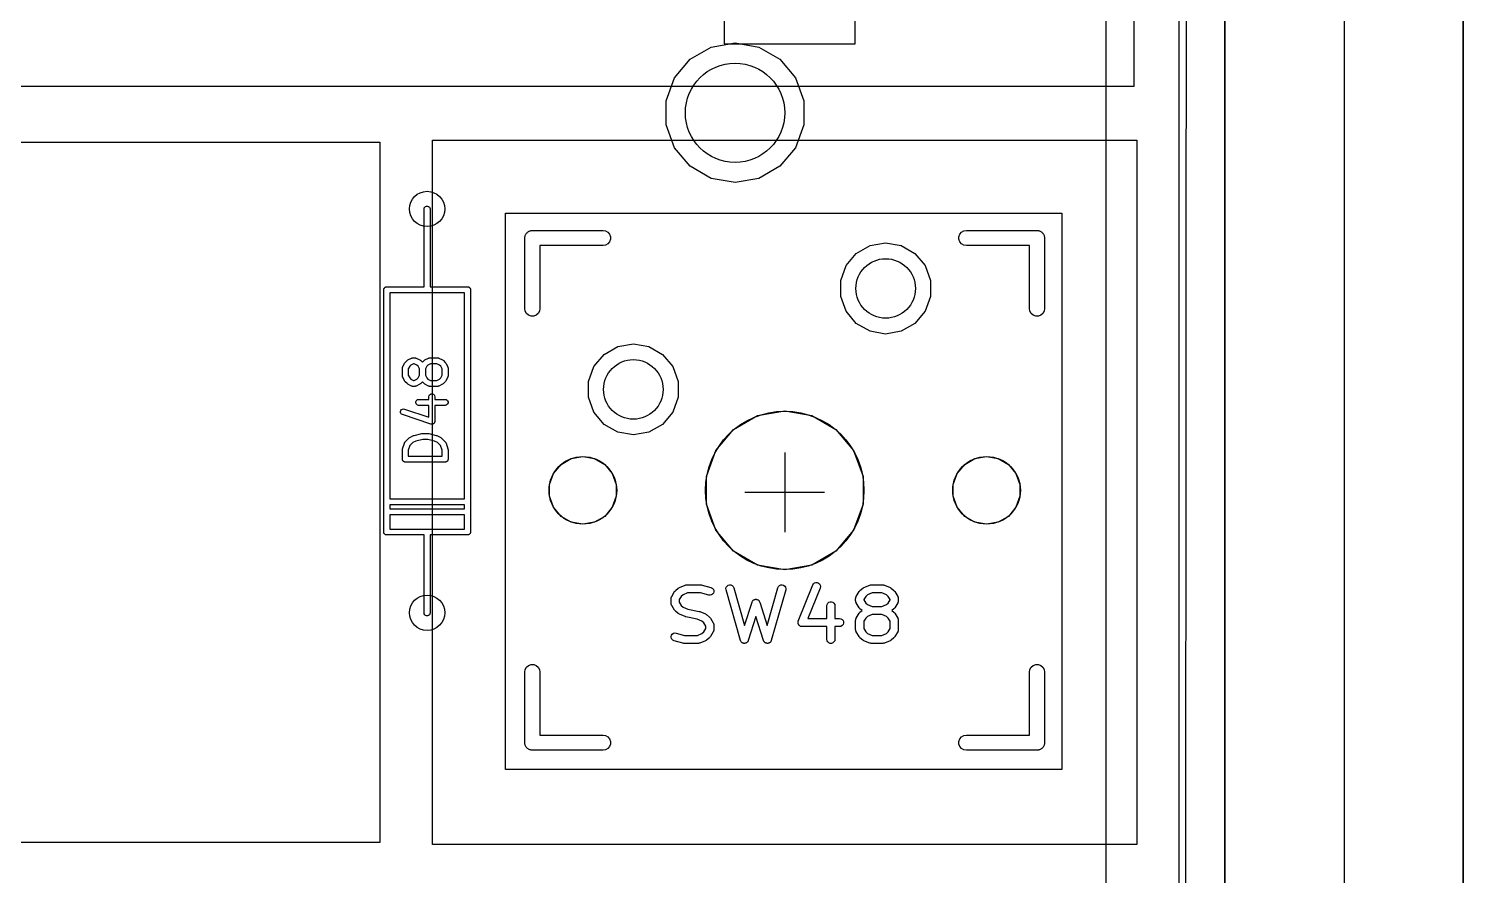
# Model space of a CAD drawing. Header units: millimetres. Extents: x 71 to 299, y 93 to 256.
# Drawn here: x 238.17 to 274.28, y 130.1 to 151.4 of the extents above; entities that cross this region are included whole.
import ezdxf

# ---------------------------------------------------------------- set-up
doc = ezdxf.new("R2010")
doc.units = ezdxf.units.MM
for name, color, linetype in [('BLACK', 7, 'Continuous'), ('PCB', 4, 'Continuous'), ('PCB_参照', 4, 'Continuous'), ('プレート', 6, 'Continuous'), ('上壁', 4, 'Continuous'), ('下壁1', 142, 'Continuous'), ('下壁2', 2, 'Continuous'), ('物理キー', 7, 'Continuous'), ('裏面', 3, 'Continuous')]:
    doc.layers.add(name, color=color, linetype=linetype)
doc.layers.add('化粧板', color=1, linetype='Continuous', transparency=0.6)
doc.layers.add('補助線', color=4, linetype='Continuous', transparency=0.6)

# ---------------------------------------------------------------- blocks, each defined once
blk = doc.blocks.new('PCB外形')
at = {"layer": 'BLACK'}
blk.add_line((202.925, -145.925), (202.925, -28.075), dxfattribs=at)
blk = doc.blocks.new('PCB詳細')
at = {"layer": 'BLACK'}
for p, q in [((191.149, -105.849), (191.75, -105.743)), ((191.75, -105.743), (192.351, -105.849)), ((190.621, -106.154), (191.149, -105.849)), ((192.351, -105.849), (192.879, -106.154)), ((190.229, -106.622), (190.621, -106.154)), ((192.879, -106.154), (193.271, -106.622)), ((190.02, -107.195), (190.229, -106.622)), ((193.271, -106.622), (193.48, -107.195)), ((190.02, -107.805), (190.02, -107.195)), ((193.48, -107.195), (193.48, -107.805)), ((190.229, -108.378), (190.02, -107.805)), ((193.48, -107.805), (193.271, -108.378)), ((190.621, -108.846), (190.229, -108.378)), ((193.271, -108.378), (192.879, -108.846)), ((191.149, -109.151), (190.621, -108.846)), ((192.879, -108.846), (192.351, -109.151)), ((191.75, -109.257), (191.149, -109.151)), ((192.351, -109.151), (191.75, -109.257)), ((183.925, -109.92), (183.93, -109.894)), ((183.925, -111.19), (183.925, -109.92)), ((183.93, -109.894), (183.943, -109.872)), ((183.943, -109.872), (183.963, -109.855)), ((183.963, -109.855), (183.987, -109.846)), ((183.987, -109.846), (184.013, -109.846)), ((184.013, -109.846), (184.037, -109.855)), ((184.037, -109.855), (184.057, -109.872)), ((184.057, -109.872), (184.07, -109.894)), ((184.07, -109.894), (184.075, -109.92)), ((184.075, -109.92), (184.075, -111.19)), ((186.555, -110.485), (186.57, -110.479)), ((186.57, -110.479), (186.585, -110.471)), ((186.585, -110.471), (186.601, -110.468)), ((186.601, -110.468), (186.617, -110.462)), ((186.617, -110.462), (186.634, -110.462)), ((186.634, -110.462), (186.65, -110.459)), ((186.65, -110.459), (188.428, -110.459)), ((188.428, -110.459), (188.493, -110.471)), ((188.493, -110.471), (188.55, -110.504)), ((197.45, -110.504), (197.507, -110.471)), ((197.507, -110.471), (197.572, -110.459)), ((197.572, -110.459), (199.35, -110.459)), ((199.35, -110.459), (199.366, -110.462)), ((199.366, -110.462), (199.383, -110.462)), ((199.383, -110.462), (199.399, -110.468)), ((199.399, -110.468), (199.415, -110.471)), ((199.415, -110.471), (199.43, -110.479)), ((199.43, -110.479), (199.445, -110.485)), ((186.459, -110.65), (186.462, -110.634)), ((186.459, -112.428), (186.459, -110.65)), ((186.462, -110.617), (186.468, -110.601)), ((186.462, -110.634), (186.462, -110.617)), ((186.468, -110.601), (186.471, -110.585)), ((186.471, -110.585), (186.479, -110.57)), ((186.479, -110.57), (186.485, -110.555)), ((186.485, -110.555), (186.496, -110.542)), ((186.496, -110.542), (186.504, -110.528)), ((186.504, -110.528), (186.517, -110.517)), ((186.517, -110.517), (186.528, -110.504)), ((186.528, -110.504), (186.542, -110.496)), ((186.542, -110.496), (186.555, -110.485)), ((188.428, -110.84), (186.84, -110.84)), ((186.84, -110.84), (186.84, -112.428)), ((188.493, -110.829), (188.428, -110.84)), ((188.55, -110.796), (188.493, -110.829)), ((188.55, -110.504), (188.593, -110.555)), ((188.593, -110.745), (188.55, -110.796)), ((188.593, -110.555), (188.616, -110.617)), ((188.616, -110.683), (188.593, -110.745)), ((188.616, -110.617), (188.616, -110.683)), ((194.802, -111.041), (195.148, -110.842)), ((195.148, -110.842), (195.54, -110.773)), ((195.54, -110.773), (195.932, -110.842)), ((195.932, -110.842), (196.278, -111.041)), ((197.384, -110.617), (197.407, -110.555)), ((197.384, -110.683), (197.384, -110.617)), ((197.407, -110.745), (197.384, -110.683)), ((197.407, -110.555), (197.45, -110.504)), ((197.45, -110.796), (197.407, -110.745)), ((197.507, -110.829), (197.45, -110.796)), ((197.572, -110.84), (197.507, -110.829)), ((199.159, -110.84), (197.572, -110.84)), ((199.159, -112.428), (199.159, -110.84)), ((199.445, -110.485), (199.458, -110.496)), ((199.458, -110.496), (199.472, -110.504)), ((199.472, -110.504), (199.483, -110.517)), ((199.483, -110.517), (199.496, -110.528)), ((199.496, -110.528), (199.504, -110.542)), ((199.504, -110.542), (199.515, -110.555)), ((199.515, -110.555), (199.521, -110.57)), ((199.521, -110.57), (199.529, -110.585)), ((199.529, -110.585), (199.532, -110.601)), ((199.532, -110.601), (199.538, -110.617)), ((199.538, -110.617), (199.538, -110.634)), ((199.538, -110.634), (199.54, -110.65)), ((199.54, -110.65), (199.54, -112.428)), ((183.925, -111.877), (183.925, -111.19)), ((184.075, -111.19), (184.075, -111.877)), ((194.546, -111.346), (194.802, -111.041)), ((196.278, -111.041), (196.534, -111.346)), ((194.41, -111.721), (194.546, -111.346)), ((196.534, -111.346), (196.67, -111.721)), ((182.912, -111.933), (182.914, -111.926)), ((182.914, -111.926), (182.917, -111.921)), ((182.917, -111.921), (182.919, -111.914)), ((182.919, -111.914), (182.923, -111.909)), ((182.923, -111.909), (182.927, -111.904)), ((182.927, -111.904), (182.932, -111.9)), ((182.932, -111.9), (182.936, -111.895)), ((182.936, -111.895), (182.941, -111.891)), ((182.941, -111.891), (182.946, -111.887)), ((182.946, -111.887), (182.953, -111.885)), ((182.953, -111.885), (182.958, -111.882)), ((182.958, -111.882), (182.965, -111.88)), ((182.965, -111.88), (182.971, -111.878)), ((182.971, -111.878), (182.978, -111.878)), ((182.978, -111.878), (182.984, -111.877)), ((182.984, -111.877), (183.925, -111.877)), ((184.075, -111.877), (185.016, -111.877)), ((185.016, -111.877), (185.022, -111.878)), ((185.022, -111.878), (185.029, -111.878)), ((185.029, -111.878), (185.035, -111.88)), ((185.035, -111.88), (185.042, -111.882)), ((185.042, -111.882), (185.047, -111.885)), ((185.047, -111.885), (185.053, -111.887)), ((185.053, -111.887), (185.059, -111.891)), ((185.059, -111.891), (185.064, -111.895)), ((185.064, -111.895), (185.068, -111.9)), ((185.068, -111.9), (185.073, -111.904)), ((185.073, -111.904), (185.077, -111.909)), ((185.077, -111.909), (185.081, -111.914)), ((185.081, -111.914), (185.083, -111.921)), ((185.083, -111.921), (185.086, -111.926)), ((185.086, -111.926), (185.088, -111.933)), ((194.41, -112.119), (194.41, -111.721)), ((196.67, -111.721), (196.67, -112.119)), ((182.909, -111.952), (182.91, -111.946)), ((182.909, -118.048), (182.909, -111.952)), ((182.91, -111.939), (182.912, -111.933)), ((182.91, -111.946), (182.91, -111.939)), ((184, -112.027), (183.059, -112.027)), ((183.059, -112.027), (183.059, -117.211)), ((184.941, -112.027), (184, -112.027)), ((184.941, -117.211), (184.941, -112.027)), ((185.088, -111.933), (185.09, -111.939)), ((185.09, -111.939), (185.09, -111.946)), ((185.09, -111.946), (185.091, -111.952)), ((185.091, -111.952), (185.091, -118.048)), ((194.546, -112.494), (194.41, -112.119)), ((196.67, -112.119), (196.534, -112.494)), ((186.471, -112.493), (186.459, -112.428)), ((186.504, -112.55), (186.471, -112.493)), ((186.555, -112.593), (186.504, -112.55)), ((186.617, -112.616), (186.555, -112.593)), ((186.683, -112.616), (186.617, -112.616)), ((186.745, -112.593), (186.683, -112.616)), ((186.796, -112.55), (186.745, -112.593)), ((186.829, -112.493), (186.796, -112.55)), ((186.84, -112.428), (186.829, -112.493)), ((194.802, -112.799), (194.546, -112.494)), ((196.534, -112.494), (196.278, -112.799)), ((199.171, -112.493), (199.159, -112.428)), ((199.204, -112.55), (199.171, -112.493)), ((199.255, -112.593), (199.204, -112.55)), ((199.317, -112.616), (199.255, -112.593)), ((199.383, -112.616), (199.317, -112.616)), ((199.445, -112.593), (199.383, -112.616)), ((199.496, -112.55), (199.445, -112.593)), ((199.529, -112.493), (199.496, -112.55)), ((199.54, -112.428), (199.529, -112.493)), ((195.148, -112.998), (194.802, -112.799)), ((195.54, -113.067), (195.148, -112.998)), ((195.932, -112.998), (195.54, -113.067)), ((196.278, -112.799), (195.932, -112.998)), ((188.798, -113.382), (189.19, -113.313)), ((189.19, -113.313), (189.582, -113.382)), ((183.495, -113.733), (183.504, -113.726)), ((183.504, -113.726), (183.514, -113.719)), ((183.514, -113.719), (183.609, -113.671)), ((183.609, -113.671), (183.613, -113.67)), ((183.613, -113.67), (183.617, -113.668)), ((183.617, -113.668), (183.626, -113.666)), ((183.626, -113.666), (183.634, -113.664)), ((183.634, -113.664), (183.639, -113.664)), ((183.639, -113.664), (183.643, -113.663)), ((183.643, -113.663), (183.69, -113.663)), ((183.69, -113.663), (183.695, -113.664)), ((183.695, -113.664), (183.699, -113.664)), ((183.699, -113.664), (183.707, -113.666)), ((183.707, -113.666), (183.716, -113.668)), ((183.716, -113.668), (183.72, -113.67)), ((183.72, -113.67), (183.724, -113.671)), ((183.724, -113.671), (183.819, -113.719)), ((183.819, -113.719), (183.829, -113.726)), ((183.829, -113.726), (183.839, -113.733)), ((183.923, -113.733), (183.933, -113.726)), ((183.933, -113.726), (183.943, -113.719)), ((183.943, -113.719), (184.038, -113.671)), ((184.038, -113.671), (184.042, -113.67)), ((184.042, -113.67), (184.046, -113.668)), ((184.046, -113.668), (184.054, -113.666)), ((184.054, -113.666), (184.063, -113.664)), ((184.063, -113.664), (184.067, -113.664)), ((184.067, -113.664), (184.071, -113.663)), ((184.071, -113.663), (184.262, -113.663)), ((184.262, -113.663), (184.266, -113.664)), ((184.266, -113.664), (184.27, -113.664)), ((184.27, -113.664), (184.279, -113.666)), ((184.279, -113.666), (184.288, -113.668)), ((184.288, -113.668), (184.291, -113.67)), ((184.291, -113.67), (184.295, -113.671)), ((184.295, -113.671), (184.391, -113.719)), ((184.391, -113.719), (184.4, -113.726)), ((184.4, -113.726), (184.41, -113.733)), ((188.196, -113.886), (188.452, -113.581)), ((188.452, -113.581), (188.798, -113.382)), ((189.582, -113.382), (189.928, -113.581)), ((189.928, -113.581), (190.184, -113.886)), ((183.377, -113.929), (183.378, -113.924)), ((183.377, -114.119), (183.377, -113.929)), ((183.378, -113.92), (183.38, -113.912)), ((183.378, -113.924), (183.378, -113.92)), ((183.38, -113.912), (183.382, -113.903)), ((183.382, -113.903), (183.384, -113.899)), ((183.384, -113.899), (183.385, -113.895)), ((183.385, -113.895), (183.433, -113.8)), ((183.433, -113.8), (183.44, -113.79)), ((183.44, -113.79), (183.447, -113.78)), ((183.447, -113.78), (183.495, -113.733)), ((183.562, -113.878), (183.527, -113.946)), ((183.527, -113.946), (183.527, -114.101)), ((183.592, -113.847), (183.562, -113.878)), ((183.661, -113.813), (183.592, -113.847)), ((183.673, -113.813), (183.661, -113.813)), ((183.741, -113.847), (183.673, -113.813)), ((183.772, -113.878), (183.741, -113.847)), ((183.806, -113.946), (183.772, -113.878)), ((183.806, -114.101), (183.806, -113.946)), ((183.839, -113.733), (183.881, -113.775)), ((183.881, -113.775), (183.923, -113.733)), ((183.99, -113.878), (183.956, -113.946)), ((183.956, -113.946), (183.956, -114.101)), ((184.021, -113.847), (183.99, -113.878)), ((184.089, -113.813), (184.021, -113.847)), ((184.244, -113.813), (184.089, -113.813)), ((184.313, -113.847), (184.244, -113.813)), ((184.343, -113.878), (184.313, -113.847)), ((184.377, -113.946), (184.343, -113.878)), ((184.377, -114.101), (184.377, -113.946)), ((184.41, -113.733), (184.458, -113.78)), ((184.458, -113.78), (184.465, -113.79)), ((184.465, -113.79), (184.472, -113.8)), ((184.472, -113.8), (184.519, -113.895)), ((184.519, -113.895), (184.521, -113.899)), ((184.521, -113.899), (184.523, -113.903)), ((184.523, -113.903), (184.524, -113.912)), ((184.524, -113.912), (184.527, -113.92)), ((184.527, -113.92), (184.527, -113.924)), ((184.527, -113.924), (184.527, -113.929)), ((184.527, -113.929), (184.527, -114.119)), ((188.06, -114.261), (188.196, -113.886)), ((190.184, -113.886), (190.32, -114.261)), ((183.378, -114.123), (183.377, -114.119)), ((183.378, -114.128), (183.378, -114.123)), ((183.38, -114.136), (183.378, -114.128)), ((183.382, -114.145), (183.38, -114.136)), ((183.384, -114.148), (183.382, -114.145)), ((183.385, -114.153), (183.384, -114.148)), ((183.433, -114.248), (183.385, -114.153)), ((183.44, -114.257), (183.433, -114.248)), ((183.447, -114.267), (183.44, -114.257)), ((183.495, -114.315), (183.447, -114.267)), ((183.504, -114.322), (183.495, -114.315)), ((183.514, -114.329), (183.504, -114.322)), ((183.609, -114.377), (183.514, -114.329)), ((183.527, -114.101), (183.562, -114.17)), ((183.562, -114.17), (183.592, -114.2)), ((183.592, -114.2), (183.661, -114.235)), ((183.613, -114.378), (183.609, -114.377)), ((183.617, -114.38), (183.613, -114.378)), ((183.626, -114.382), (183.617, -114.38)), ((183.634, -114.384), (183.626, -114.382)), ((183.639, -114.384), (183.634, -114.384)), ((183.643, -114.385), (183.639, -114.384)), ((183.69, -114.385), (183.643, -114.385)), ((183.661, -114.235), (183.673, -114.235)), ((183.673, -114.235), (183.741, -114.2)), ((183.695, -114.384), (183.69, -114.385)), ((183.699, -114.384), (183.695, -114.384)), ((183.707, -114.382), (183.699, -114.384)), ((183.716, -114.38), (183.707, -114.382)), ((183.72, -114.378), (183.716, -114.38)), ((183.724, -114.377), (183.72, -114.378)), ((183.819, -114.329), (183.724, -114.377)), ((183.741, -114.2), (183.772, -114.17)), ((183.772, -114.17), (183.806, -114.101)), ((183.829, -114.322), (183.819, -114.329)), ((183.839, -114.315), (183.829, -114.322)), ((183.881, -114.273), (183.839, -114.315)), ((183.923, -114.315), (183.881, -114.273)), ((183.933, -114.322), (183.923, -114.315)), ((183.943, -114.329), (183.933, -114.322)), ((184.038, -114.377), (183.943, -114.329)), ((183.956, -114.101), (183.99, -114.17)), ((183.99, -114.17), (184.021, -114.2)), ((184.021, -114.2), (184.089, -114.235)), ((184.042, -114.378), (184.038, -114.377)), ((184.046, -114.38), (184.042, -114.378)), ((184.054, -114.382), (184.046, -114.38)), ((184.063, -114.384), (184.054, -114.382)), ((184.067, -114.384), (184.063, -114.384)), ((184.071, -114.385), (184.067, -114.384)), ((184.262, -114.385), (184.071, -114.385)), ((184.089, -114.235), (184.244, -114.235)), ((184.244, -114.235), (184.313, -114.2)), ((184.266, -114.384), (184.262, -114.385)), ((184.27, -114.384), (184.266, -114.384)), ((184.279, -114.382), (184.27, -114.384)), ((184.288, -114.38), (184.279, -114.382)), ((184.291, -114.378), (184.288, -114.38)), ((184.295, -114.377), (184.291, -114.378)), ((184.391, -114.329), (184.295, -114.377)), ((184.313, -114.2), (184.343, -114.17)), ((184.343, -114.17), (184.377, -114.101)), ((184.4, -114.322), (184.391, -114.329)), ((184.41, -114.315), (184.4, -114.322)), ((184.458, -114.267), (184.41, -114.315)), ((184.465, -114.257), (184.458, -114.267)), ((184.472, -114.248), (184.465, -114.257)), ((184.519, -114.153), (184.472, -114.248)), ((184.521, -114.148), (184.519, -114.153)), ((184.523, -114.145), (184.521, -114.148)), ((184.524, -114.136), (184.523, -114.145)), ((184.527, -114.128), (184.524, -114.136)), ((184.527, -114.119), (184.527, -114.123)), ((184.527, -114.123), (184.527, -114.128)), ((188.06, -114.659), (188.06, -114.261)), ((190.32, -114.261), (190.32, -114.659)), ((183.712, -114.773), (183.721, -114.748)), ((183.712, -114.799), (183.712, -114.773)), ((183.721, -114.823), (183.712, -114.799)), ((183.721, -114.748), (183.738, -114.728)), ((183.738, -114.728), (183.76, -114.715)), ((183.76, -114.715), (183.786, -114.711)), ((183.786, -114.711), (184.044, -114.711)), ((184.044, -114.643), (184.049, -114.617)), ((184.044, -114.711), (184.044, -114.643)), ((184.049, -114.617), (184.062, -114.595)), ((184.062, -114.595), (184.082, -114.578)), ((184.082, -114.578), (184.106, -114.569)), ((184.106, -114.569), (184.132, -114.569)), ((184.132, -114.569), (184.157, -114.578)), ((184.157, -114.578), (184.177, -114.595)), ((184.177, -114.595), (184.19, -114.617)), ((184.19, -114.617), (184.194, -114.643)), ((184.194, -114.643), (184.194, -114.711)), ((184.194, -114.711), (184.452, -114.711)), ((184.452, -114.711), (184.478, -114.715)), ((184.478, -114.715), (184.501, -114.728)), ((184.501, -114.728), (184.517, -114.748)), ((184.517, -114.748), (184.526, -114.773)), ((184.526, -114.799), (184.517, -114.823)), ((184.526, -114.773), (184.526, -114.799)), ((188.196, -115.034), (188.06, -114.659)), ((190.32, -114.659), (190.184, -115.034)), ((183.331, -115.013), (183.339, -114.988)), ((183.331, -115.039), (183.331, -115.013)), ((183.341, -115.063), (183.331, -115.039)), ((183.339, -114.988), (183.355, -114.968)), ((183.358, -115.083), (183.341, -115.063)), ((183.355, -114.968), (183.377, -114.954)), ((183.381, -115.095), (183.358, -115.083)), ((183.377, -114.954), (183.403, -114.949)), ((184.095, -115.333), (183.381, -115.095)), ((183.403, -114.949), (183.428, -114.953)), ((183.428, -114.953), (184.044, -115.158)), ((183.738, -114.843), (183.721, -114.823)), ((183.76, -114.856), (183.738, -114.843)), ((183.786, -114.861), (183.76, -114.856)), ((184.044, -114.861), (183.786, -114.861)), ((184.044, -115.158), (184.044, -114.861)), ((184.452, -114.861), (184.194, -114.861)), ((184.194, -114.861), (184.194, -115.262)), ((184.478, -114.856), (184.452, -114.861)), ((184.501, -114.843), (184.478, -114.856)), ((184.517, -114.823), (184.501, -114.843)), ((188.452, -115.339), (188.196, -115.034)), ((190.184, -115.034), (189.928, -115.339)), ((191.713, -115.467), (192.315, -115.119)), ((192.315, -115.119), (193, -114.998)), ((193, -114.998), (193.685, -115.119)), ((193.685, -115.119), (194.287, -115.467)), ((184.101, -115.334), (184.095, -115.333)), ((184.106, -115.336), (184.101, -115.334)), ((184.114, -115.336), (184.106, -115.336)), ((184.121, -115.337), (184.114, -115.336)), ((184.127, -115.336), (184.121, -115.337)), ((184.132, -115.336), (184.127, -115.336)), ((184.139, -115.333), (184.132, -115.336)), ((184.147, -115.332), (184.139, -115.333)), ((184.151, -115.329), (184.147, -115.332)), ((184.157, -115.327), (184.151, -115.329)), ((184.162, -115.322), (184.157, -115.327)), ((184.169, -115.318), (184.162, -115.322)), ((184.172, -115.314), (184.169, -115.318)), ((184.177, -115.31), (184.172, -115.314)), ((184.18, -115.304), (184.177, -115.31)), ((184.185, -115.298), (184.18, -115.304)), ((184.187, -115.292), (184.185, -115.298)), ((184.19, -115.288), (184.187, -115.292)), ((184.191, -115.28), (184.19, -115.288)), ((184.193, -115.273), (184.191, -115.28)), ((184.194, -115.262), (184.193, -115.267)), ((184.193, -115.267), (184.193, -115.273)), ((188.798, -115.538), (188.452, -115.339)), ((189.928, -115.339), (189.582, -115.538)), ((191.267, -115.999), (191.713, -115.467)), ((194.287, -115.467), (194.733, -115.999)), ((183.381, -115.952), (183.429, -115.81)), ((183.429, -115.81), (183.431, -115.806)), ((183.431, -115.806), (183.432, -115.802)), ((183.432, -115.802), (183.437, -115.794)), ((183.437, -115.794), (183.441, -115.787)), ((183.441, -115.787), (183.444, -115.784)), ((183.444, -115.784), (183.447, -115.78)), ((183.447, -115.78), (183.542, -115.685)), ((183.566, -115.874), (183.527, -115.988)), ((183.542, -115.685), (183.552, -115.678)), ((183.552, -115.678), (183.562, -115.671)), ((183.562, -115.671), (183.657, -115.623)), ((183.64, -115.8), (183.566, -115.874)), ((183.717, -115.761), (183.64, -115.8)), ((183.657, -115.623), (183.665, -115.621)), ((183.665, -115.621), (183.672, -115.618)), ((183.672, -115.618), (183.863, -115.57)), ((183.89, -115.718), (183.717, -115.761)), ((183.863, -115.57), (183.872, -115.569)), ((183.872, -115.569), (183.881, -115.568)), ((183.881, -115.568), (184.024, -115.568)), ((184.015, -115.718), (183.89, -115.718)), ((184.188, -115.761), (184.015, -115.718)), ((184.024, -115.568), (184.033, -115.569)), ((184.033, -115.569), (184.042, -115.57)), ((184.042, -115.57), (184.232, -115.618)), ((184.265, -115.8), (184.188, -115.761)), ((184.232, -115.618), (184.24, -115.621)), ((184.24, -115.621), (184.248, -115.623)), ((184.248, -115.623), (184.343, -115.671)), ((184.339, -115.874), (184.265, -115.8)), ((184.377, -115.988), (184.339, -115.874)), ((184.343, -115.671), (184.353, -115.678)), ((184.353, -115.678), (184.363, -115.685)), ((184.363, -115.685), (184.458, -115.78)), ((184.458, -115.78), (184.46, -115.784)), ((184.46, -115.784), (184.464, -115.787)), ((184.464, -115.787), (184.468, -115.794)), ((184.468, -115.794), (184.473, -115.802)), ((184.473, -115.802), (184.474, -115.806)), ((184.474, -115.806), (184.476, -115.81)), ((184.476, -115.81), (184.524, -115.952)), ((189.19, -115.607), (188.798, -115.538)), ((189.582, -115.538), (189.19, -115.607)), ((183.377, -115.976), (183.379, -115.964)), ((183.377, -116.214), (183.377, -115.976)), ((183.379, -116.221), (183.377, -116.214)), ((183.379, -115.964), (183.381, -115.952)), ((183.379, -116.227), (183.379, -116.221)), ((183.381, -116.233), (183.379, -116.227)), ((183.382, -116.24), (183.381, -116.233)), ((183.385, -116.246), (183.382, -116.24)), ((183.387, -116.252), (183.385, -116.246)), ((183.392, -116.257), (183.387, -116.252)), ((183.395, -116.262), (183.392, -116.257)), ((183.527, -115.988), (183.527, -116.139)), ((183.527, -116.139), (184.377, -116.139)), ((184.377, -116.139), (184.377, -115.988)), ((184.513, -116.257), (184.51, -116.262)), ((184.517, -116.252), (184.513, -116.257)), ((184.52, -116.246), (184.517, -116.252)), ((184.523, -116.24), (184.52, -116.246)), ((184.524, -116.233), (184.523, -116.24)), ((184.524, -115.952), (184.525, -115.964)), ((184.526, -116.227), (184.524, -116.233)), ((184.525, -115.964), (184.527, -115.976)), ((184.527, -116.214), (184.526, -116.221)), ((184.526, -116.221), (184.526, -116.227)), ((184.527, -115.976), (184.527, -116.214)), ((187.371, -116.346), (187.628, -116.197)), ((187.628, -116.197), (187.92, -116.146)), ((187.92, -116.146), (188.212, -116.197)), ((188.212, -116.197), (188.469, -116.346)), ((191.029, -116.652), (191.267, -115.999)), ((194.733, -115.999), (194.971, -116.652)), ((197.531, -116.346), (197.788, -116.197)), ((197.788, -116.197), (198.08, -116.146)), ((198.08, -116.146), (198.372, -116.197)), ((198.372, -116.197), (198.629, -116.346)), ((183.4, -116.267), (183.395, -116.262)), ((183.404, -116.272), (183.4, -116.267)), ((183.41, -116.275), (183.404, -116.272)), ((183.415, -116.279), (183.41, -116.275)), ((183.421, -116.281), (183.415, -116.279)), ((183.427, -116.285), (183.421, -116.281)), ((183.433, -116.286), (183.427, -116.285)), ((183.439, -116.288), (183.433, -116.286)), ((183.446, -116.288), (183.439, -116.288)), ((183.452, -116.289), (183.446, -116.288)), ((184.452, -116.289), (183.452, -116.289)), ((184.459, -116.288), (184.452, -116.289)), ((184.465, -116.288), (184.459, -116.288)), ((184.472, -116.286), (184.465, -116.288)), ((184.478, -116.285), (184.472, -116.286)), ((184.484, -116.281), (184.478, -116.285)), ((184.49, -116.279), (184.484, -116.281)), ((184.495, -116.275), (184.49, -116.279)), ((184.501, -116.272), (184.495, -116.275)), ((184.505, -116.267), (184.501, -116.272)), ((184.51, -116.262), (184.505, -116.267)), ((187.079, -116.852), (187.18, -116.573)), ((187.18, -116.573), (187.371, -116.346)), ((188.469, -116.346), (188.66, -116.573)), ((188.66, -116.573), (188.761, -116.852)), ((197.239, -116.852), (197.34, -116.573)), ((197.34, -116.573), (197.531, -116.346)), ((198.629, -116.346), (198.82, -116.573)), ((198.82, -116.573), (198.921, -116.852)), ((187.079, -117.148), (187.079, -116.852)), ((188.761, -116.852), (188.761, -117.148)), ((191.029, -117.348), (191.029, -116.652)), ((194.971, -116.652), (194.971, -117.348)), ((197.239, -117.148), (197.239, -116.852)), ((198.921, -116.852), (198.921, -117.148)), ((183.059, -117.211), (184.941, -117.211)), ((187.18, -117.427), (187.079, -117.148)), ((188.761, -117.148), (188.66, -117.427)), ((197.34, -117.427), (197.239, -117.148)), ((198.921, -117.148), (198.82, -117.427)), ((183.059, -117.361), (183.059, -117.465)), ((184.941, -117.361), (183.059, -117.361)), ((183.059, -117.465), (184.941, -117.465)), ((184.941, -117.615), (183.059, -117.615)), ((183.059, -117.615), (183.059, -117.973)), ((184.941, -117.465), (184.941, -117.361)), ((184.941, -117.973), (184.941, -117.615)), ((187.371, -117.654), (187.18, -117.427)), ((187.628, -117.803), (187.371, -117.654)), ((188.469, -117.654), (188.212, -117.803)), ((188.66, -117.427), (188.469, -117.654)), ((191.267, -118.001), (191.029, -117.348)), ((194.971, -117.348), (194.733, -118.001)), ((197.531, -117.654), (197.34, -117.427)), ((197.788, -117.803), (197.531, -117.654)), ((198.629, -117.654), (198.372, -117.803)), ((198.82, -117.427), (198.629, -117.654)), ((182.91, -118.054), (182.909, -118.048)), ((182.91, -118.061), (182.91, -118.054)), ((182.912, -118.067), (182.91, -118.061)), ((183.059, -117.973), (184, -117.973)), ((184, -117.973), (184.941, -117.973)), ((185.09, -118.061), (185.088, -118.067)), ((185.091, -118.048), (185.09, -118.054)), ((185.09, -118.054), (185.09, -118.061)), ((187.92, -117.854), (187.628, -117.803)), ((188.212, -117.803), (187.92, -117.854)), ((191.713, -118.533), (191.267, -118.001)), ((194.733, -118.001), (194.287, -118.533)), ((198.08, -117.854), (197.788, -117.803)), ((198.372, -117.803), (198.08, -117.854)), ((182.914, -118.074), (182.912, -118.067)), ((182.917, -118.079), (182.914, -118.074)), ((182.919, -118.085), (182.917, -118.079)), ((182.923, -118.091), (182.919, -118.085)), ((182.927, -118.096), (182.923, -118.091)), ((182.932, -118.1), (182.927, -118.096)), ((182.936, -118.105), (182.932, -118.1)), ((182.941, -118.109), (182.936, -118.105)), ((182.946, -118.113), (182.941, -118.109)), ((182.953, -118.115), (182.946, -118.113)), ((182.958, -118.118), (182.953, -118.115)), ((182.965, -118.12), (182.958, -118.118)), ((182.971, -118.122), (182.965, -118.12)), ((182.978, -118.122), (182.971, -118.122)), ((182.984, -118.123), (182.978, -118.122)), ((183.925, -118.123), (182.984, -118.123)), ((183.925, -118.81), (183.925, -118.123)), ((185.016, -118.123), (184.075, -118.123)), ((184.075, -118.123), (184.075, -118.81)), ((185.022, -118.122), (185.016, -118.123)), ((185.029, -118.122), (185.022, -118.122)), ((185.035, -118.12), (185.029, -118.122)), ((185.042, -118.118), (185.035, -118.12)), ((185.047, -118.115), (185.042, -118.118)), ((185.053, -118.113), (185.047, -118.115)), ((185.059, -118.109), (185.053, -118.113)), ((185.064, -118.105), (185.059, -118.109)), ((185.068, -118.1), (185.064, -118.105)), ((185.073, -118.096), (185.068, -118.1)), ((185.077, -118.091), (185.073, -118.096)), ((185.081, -118.085), (185.077, -118.091)), ((185.083, -118.079), (185.081, -118.085)), ((185.086, -118.074), (185.083, -118.079)), ((185.088, -118.067), (185.086, -118.074)), ((192.315, -118.881), (191.713, -118.533)), ((194.287, -118.533), (193.685, -118.881)), ((183.925, -120.08), (183.925, -118.81)), ((184.075, -118.81), (184.075, -120.08)), ((193, -119.002), (192.315, -118.881)), ((193.685, -118.881), (193, -119.002)), ((190.25, -119.522), (190.322, -119.462)), ((190.322, -119.462), (190.336, -119.454)), ((190.336, -119.454), (190.348, -119.446)), ((190.348, -119.446), (190.493, -119.386)), ((190.493, -119.386), (190.496, -119.385)), ((190.496, -119.385), (190.498, -119.384)), ((190.498, -119.384), (190.513, -119.381)), ((190.513, -119.381), (190.528, -119.378)), ((190.528, -119.378), (190.53, -119.378)), ((190.53, -119.378), (190.533, -119.378)), ((190.533, -119.378), (190.895, -119.378)), ((190.895, -119.378), (190.909, -119.38)), ((190.909, -119.38), (190.923, -119.382)), ((190.923, -119.382), (191.14, -119.442)), ((191.14, -119.442), (191.172, -119.457)), ((191.172, -119.457), (191.197, -119.482)), ((191.197, -119.482), (191.212, -119.515)), ((191.52, -119.472), (191.528, -119.438)), ((191.523, -119.507), (191.52, -119.472)), ((191.886, -120.777), (191.523, -119.507)), ((191.528, -119.438), (191.548, -119.409)), ((191.548, -119.409), (191.577, -119.388)), ((191.577, -119.388), (191.611, -119.378)), ((191.611, -119.378), (191.646, -119.381)), ((191.646, -119.381), (191.678, -119.395)), ((191.678, -119.395), (191.703, -119.42)), ((191.703, -119.42), (191.719, -119.452)), ((191.719, -119.452), (191.99, -120.399)), ((192.559, -120.399), (192.83, -119.452)), ((193.025, -119.507), (192.662, -120.777)), ((192.83, -119.452), (192.845, -119.42)), ((192.845, -119.42), (192.871, -119.395)), ((192.871, -119.395), (192.903, -119.381)), ((192.903, -119.381), (192.938, -119.378)), ((192.938, -119.378), (192.972, -119.388)), ((192.972, -119.388), (193, -119.409)), ((193, -119.409), (193.02, -119.438)), ((193.02, -119.438), (193.029, -119.472)), ((193.029, -119.472), (193.025, -119.507)), ((193.341, -120.288), (193.704, -119.381)), ((193.893, -119.457), (193.585, -120.225)), ((193.704, -119.381), (193.723, -119.351)), ((193.723, -119.351), (193.75, -119.33)), ((193.75, -119.33), (193.784, -119.318)), ((193.784, -119.318), (193.819, -119.32)), ((193.819, -119.32), (193.852, -119.333)), ((193.852, -119.333), (193.878, -119.356)), ((193.878, -119.356), (193.895, -119.387)), ((193.9, -119.422), (193.893, -119.457)), ((193.895, -119.387), (193.9, -119.422)), ((194.894, -119.522), (194.967, -119.462)), ((194.967, -119.462), (194.98, -119.454)), ((194.98, -119.454), (194.993, -119.446)), ((194.993, -119.446), (195.138, -119.386)), ((195.138, -119.386), (195.14, -119.385)), ((195.14, -119.385), (195.142, -119.384)), ((195.142, -119.384), (195.158, -119.381)), ((195.158, -119.381), (195.172, -119.378)), ((195.172, -119.378), (195.175, -119.378)), ((195.175, -119.378), (195.177, -119.378)), ((195.177, -119.378), (195.467, -119.378)), ((195.467, -119.378), (195.47, -119.378)), ((195.47, -119.378), (195.472, -119.378)), ((195.472, -119.378), (195.487, -119.381)), ((195.487, -119.381), (195.502, -119.384)), ((195.502, -119.384), (195.504, -119.385)), ((195.504, -119.385), (195.507, -119.386)), ((195.507, -119.386), (195.652, -119.446)), ((195.652, -119.446), (195.664, -119.454)), ((195.664, -119.454), (195.678, -119.462)), ((195.678, -119.462), (195.75, -119.522)), ((190.141, -119.721), (190.142, -119.712)), ((190.141, -119.842), (190.141, -119.721)), ((190.142, -119.852), (190.141, -119.842)), ((190.142, -119.712), (190.143, -119.702)), ((190.143, -119.862), (190.142, -119.852)), ((190.143, -119.702), (190.145, -119.695)), ((190.145, -119.869), (190.143, -119.862)), ((190.145, -119.695), (190.147, -119.687)), ((190.147, -119.877), (190.145, -119.869)), ((190.147, -119.687), (190.152, -119.678)), ((190.152, -119.678), (190.155, -119.669)), ((190.155, -119.669), (190.228, -119.548)), ((190.228, -119.548), (190.239, -119.535)), ((190.239, -119.535), (190.25, -119.522)), ((190.393, -119.668), (190.344, -119.75)), ((190.344, -119.75), (190.344, -119.814)), ((190.344, -119.814), (190.393, -119.896)), ((190.441, -119.628), (190.393, -119.668)), ((190.553, -119.581), (190.441, -119.628)), ((190.882, -119.581), (190.553, -119.581)), ((191.086, -119.638), (190.882, -119.581)), ((191.121, -119.641), (191.086, -119.638)), ((191.155, -119.632), (191.121, -119.641)), ((191.184, -119.612), (191.155, -119.632)), ((191.205, -119.584), (191.184, -119.612)), ((191.214, -119.55), (191.205, -119.584)), ((191.212, -119.515), (191.214, -119.55)), ((191.99, -120.399), (192.178, -119.811)), ((192.178, -119.811), (192.179, -119.808)), ((192.179, -119.808), (192.18, -119.804)), ((192.18, -119.804), (192.188, -119.792)), ((192.188, -119.792), (192.194, -119.78)), ((192.194, -119.78), (192.197, -119.777)), ((192.197, -119.777), (192.199, -119.774)), ((192.199, -119.774), (192.21, -119.766)), ((192.21, -119.766), (192.22, -119.756)), ((192.22, -119.756), (192.224, -119.755)), ((192.224, -119.755), (192.227, -119.752)), ((192.227, -119.752), (192.24, -119.748)), ((192.24, -119.748), (192.253, -119.743)), ((192.253, -119.743), (192.257, -119.743)), ((192.257, -119.743), (192.261, -119.742)), ((192.261, -119.742), (192.274, -119.742)), ((192.274, -119.742), (192.288, -119.742)), ((192.288, -119.742), (192.292, -119.743)), ((192.292, -119.743), (192.296, -119.743)), ((192.296, -119.743), (192.309, -119.748)), ((192.309, -119.748), (192.322, -119.752)), ((192.322, -119.752), (192.325, -119.755)), ((192.325, -119.755), (192.329, -119.756)), ((192.329, -119.756), (192.339, -119.766)), ((192.339, -119.766), (192.349, -119.774)), ((192.349, -119.774), (192.352, -119.777)), ((192.352, -119.777), (192.355, -119.78)), ((192.355, -119.78), (192.361, -119.792)), ((192.361, -119.792), (192.368, -119.804)), ((192.368, -119.804), (192.369, -119.808)), ((192.369, -119.808), (192.371, -119.811)), ((192.371, -119.811), (192.559, -120.399)), ((194.06, -119.903), (194.066, -119.868)), ((194.066, -119.868), (194.083, -119.838)), ((194.083, -119.838), (194.11, -119.815)), ((194.11, -119.815), (194.143, -119.803)), ((194.143, -119.803), (194.179, -119.803)), ((194.179, -119.803), (194.212, -119.815)), ((194.212, -119.815), (194.239, -119.838)), ((194.239, -119.838), (194.257, -119.868)), ((194.257, -119.868), (194.263, -119.903)), ((194.785, -119.721), (194.787, -119.712)), ((194.785, -119.782), (194.785, -119.721)), ((194.787, -119.791), (194.785, -119.782)), ((194.787, -119.702), (194.79, -119.695)), ((194.787, -119.712), (194.787, -119.702)), ((194.787, -119.801), (194.787, -119.791)), ((194.79, -119.809), (194.787, -119.801)), ((194.79, -119.695), (194.791, -119.687)), ((194.791, -119.817), (194.79, -119.809)), ((194.791, -119.687), (194.796, -119.678)), ((194.796, -119.825), (194.791, -119.817)), ((194.796, -119.678), (194.8, -119.669)), ((194.8, -119.834), (194.796, -119.825)), ((194.8, -119.669), (194.872, -119.548)), ((194.872, -119.955), (194.8, -119.834)), ((194.872, -119.548), (194.883, -119.535)), ((194.883, -119.535), (194.894, -119.522)), ((195.038, -119.668), (194.988, -119.75)), ((194.988, -119.75), (194.988, -119.754)), ((194.988, -119.754), (195.038, -119.836)), ((195.085, -119.628), (195.038, -119.668)), ((195.038, -119.836), (195.085, -119.875)), ((195.197, -119.581), (195.085, -119.628)), ((195.447, -119.581), (195.197, -119.581)), ((195.559, -119.628), (195.447, -119.581)), ((195.607, -119.668), (195.559, -119.628)), ((195.559, -119.875), (195.607, -119.836)), ((195.656, -119.75), (195.607, -119.668)), ((195.607, -119.836), (195.656, -119.754)), ((195.656, -119.754), (195.656, -119.75)), ((195.75, -119.522), (195.761, -119.535)), ((195.761, -119.535), (195.772, -119.548)), ((195.772, -119.548), (195.845, -119.669)), ((195.845, -119.834), (195.772, -119.955)), ((195.845, -119.669), (195.848, -119.678)), ((195.848, -119.825), (195.845, -119.834)), ((195.848, -119.678), (195.853, -119.687)), ((195.853, -119.817), (195.848, -119.825)), ((195.853, -119.687), (195.855, -119.695)), ((195.855, -119.809), (195.853, -119.817)), ((195.855, -119.695), (195.857, -119.702)), ((195.857, -119.801), (195.855, -119.809)), ((195.857, -119.702), (195.858, -119.712)), ((195.858, -119.791), (195.857, -119.801)), ((195.858, -119.712), (195.859, -119.721)), ((195.859, -119.782), (195.858, -119.791)), ((195.859, -119.721), (195.859, -119.782)), ((183.93, -120.106), (183.925, -120.08)), ((183.943, -120.128), (183.93, -120.106)), ((183.963, -120.145), (183.943, -120.128)), ((183.987, -120.154), (183.963, -120.145)), ((184.013, -120.154), (183.987, -120.154)), ((184.037, -120.145), (184.013, -120.154)), ((184.057, -120.128), (184.037, -120.145)), ((184.07, -120.106), (184.057, -120.128)), ((184.075, -120.08), (184.07, -120.106)), ((190.152, -119.886), (190.147, -119.877)), ((190.155, -119.895), (190.152, -119.886)), ((190.228, -120.016), (190.155, -119.895)), ((190.239, -120.028), (190.228, -120.016)), ((190.25, -120.041), (190.239, -120.028)), ((190.322, -120.102), (190.25, -120.041)), ((190.336, -120.109), (190.322, -120.102)), ((190.348, -120.118), (190.336, -120.109)), ((190.493, -120.178), (190.348, -120.118)), ((190.393, -119.896), (190.441, -119.936)), ((190.441, -119.936), (190.563, -119.987)), ((190.503, -120.18), (190.493, -120.178)), ((190.512, -120.184), (190.503, -120.18)), ((190.793, -120.242), (190.512, -120.184)), ((190.563, -119.987), (190.844, -120.045)), ((190.844, -120.045), (190.853, -120.049)), ((190.853, -120.049), (190.862, -120.051)), ((190.862, -120.051), (191.007, -120.111)), ((191.007, -120.111), (191.02, -120.12)), ((191.02, -120.12), (191.033, -120.127)), ((191.033, -120.127), (191.106, -120.188)), ((191.106, -120.188), (191.117, -120.201)), ((191.117, -120.201), (191.128, -120.213)), ((191.128, -120.213), (191.2, -120.334)), ((192.274, -120.176), (192.081, -120.78)), ((192.468, -120.78), (192.274, -120.176)), ((193.585, -120.225), (194.06, -120.225)), ((194.06, -120.225), (194.06, -119.903)), ((194.263, -119.903), (194.263, -120.225)), ((194.263, -120.225), (194.379, -120.225)), ((194.379, -120.225), (194.414, -120.231)), ((194.791, -120.231), (194.796, -120.223)), ((194.796, -120.223), (194.8, -120.213)), ((194.8, -120.213), (194.872, -120.092)), ((194.883, -119.968), (194.872, -119.955)), ((194.872, -120.092), (194.883, -120.08)), ((194.894, -119.981), (194.883, -119.968)), ((194.883, -120.08), (194.894, -120.067)), ((194.946, -120.024), (194.894, -119.981)), ((194.894, -120.067), (194.946, -120.024)), ((195.038, -120.212), (194.988, -120.294)), ((195.085, -120.172), (195.038, -120.212)), ((195.085, -119.875), (195.197, -119.922)), ((195.197, -120.125), (195.085, -120.172)), ((195.197, -119.922), (195.447, -119.922)), ((195.447, -120.125), (195.197, -120.125)), ((195.447, -119.922), (195.559, -119.875)), ((195.559, -120.172), (195.447, -120.125)), ((195.607, -120.212), (195.559, -120.172)), ((195.656, -120.294), (195.607, -120.212)), ((195.75, -119.981), (195.699, -120.024)), ((195.699, -120.024), (195.75, -120.067)), ((195.761, -119.968), (195.75, -119.981)), ((195.75, -120.067), (195.761, -120.08)), ((195.772, -119.955), (195.761, -119.968)), ((195.761, -120.08), (195.772, -120.092)), ((195.772, -120.092), (195.845, -120.213)), ((195.845, -120.213), (195.848, -120.223)), ((195.848, -120.223), (195.853, -120.231)), ((190.2, -120.597), (190.234, -120.588)), ((190.234, -120.588), (190.269, -120.591)), ((190.269, -120.591), (190.474, -120.648)), ((190.915, -120.293), (190.793, -120.242)), ((190.962, -120.333), (190.915, -120.293)), ((190.915, -120.601), (190.962, -120.562)), ((191.012, -120.415), (190.962, -120.333)), ((190.962, -120.562), (191.012, -120.479)), ((191.012, -120.479), (191.012, -120.415)), ((191.2, -120.56), (191.128, -120.681)), ((191.2, -120.334), (191.204, -120.343)), ((191.204, -120.551), (191.2, -120.56)), ((191.204, -120.343), (191.209, -120.352)), ((191.209, -120.542), (191.204, -120.551)), ((191.209, -120.352), (191.21, -120.36)), ((191.21, -120.534), (191.209, -120.542)), ((191.21, -120.36), (191.213, -120.367)), ((191.213, -120.527), (191.21, -120.534)), ((191.213, -120.367), (191.213, -120.377)), ((191.213, -120.377), (191.215, -120.387)), ((191.215, -120.508), (191.213, -120.517)), ((191.213, -120.517), (191.213, -120.527)), ((191.215, -120.387), (191.215, -120.508)), ((193.334, -120.323), (193.335, -120.316)), ((193.335, -120.333), (193.334, -120.323)), ((193.335, -120.309), (193.339, -120.299)), ((193.335, -120.316), (193.335, -120.309)), ((193.335, -120.344), (193.335, -120.333)), ((193.338, -120.351), (193.335, -120.344)), ((193.339, -120.358), (193.338, -120.351)), ((193.339, -120.299), (193.341, -120.288)), ((193.344, -120.367), (193.339, -120.358)), ((193.347, -120.377), (193.344, -120.367)), ((193.352, -120.383), (193.347, -120.377)), ((193.356, -120.389), (193.352, -120.383)), ((193.363, -120.396), (193.356, -120.389)), ((193.37, -120.404), (193.363, -120.396)), ((193.376, -120.408), (193.37, -120.404)), ((193.382, -120.413), (193.376, -120.408)), ((193.392, -120.416), (193.382, -120.413)), ((193.401, -120.422), (193.392, -120.416)), ((193.408, -120.423), (193.401, -120.422)), ((193.415, -120.426), (193.408, -120.423)), ((193.425, -120.426), (193.415, -120.426)), ((193.435, -120.428), (193.425, -120.426)), ((194.06, -120.428), (193.435, -120.428)), ((194.06, -120.75), (194.06, -120.428)), ((194.379, -120.428), (194.263, -120.428)), ((194.263, -120.428), (194.263, -120.75)), ((194.414, -120.422), (194.379, -120.428)), ((194.414, -120.231), (194.444, -120.248)), ((194.444, -120.404), (194.414, -120.422)), ((194.444, -120.248), (194.467, -120.275)), ((194.467, -120.377), (194.444, -120.404)), ((194.467, -120.275), (194.479, -120.309)), ((194.479, -120.344), (194.467, -120.377)), ((194.479, -120.309), (194.479, -120.344)), ((194.785, -120.266), (194.787, -120.256)), ((194.785, -120.508), (194.785, -120.266)), ((194.787, -120.517), (194.785, -120.508)), ((194.787, -120.246), (194.79, -120.239)), ((194.787, -120.256), (194.787, -120.246)), ((194.787, -120.527), (194.787, -120.517)), ((194.79, -120.534), (194.787, -120.527)), ((194.79, -120.239), (194.791, -120.231)), ((194.791, -120.542), (194.79, -120.534)), ((194.796, -120.551), (194.791, -120.542)), ((194.8, -120.56), (194.796, -120.551)), ((194.872, -120.681), (194.8, -120.56)), ((194.988, -120.294), (194.988, -120.479)), ((194.988, -120.479), (195.038, -120.562)), ((195.038, -120.562), (195.085, -120.601)), ((195.559, -120.601), (195.607, -120.562)), ((195.607, -120.562), (195.656, -120.479)), ((195.656, -120.479), (195.656, -120.294)), ((195.845, -120.56), (195.772, -120.681)), ((195.848, -120.551), (195.845, -120.56)), ((195.853, -120.542), (195.848, -120.551)), ((195.853, -120.231), (195.855, -120.239)), ((195.855, -120.534), (195.853, -120.542)), ((195.855, -120.239), (195.857, -120.246)), ((195.857, -120.527), (195.855, -120.534)), ((195.857, -120.246), (195.858, -120.256)), ((195.858, -120.517), (195.857, -120.527)), ((195.858, -120.256), (195.859, -120.266)), ((195.859, -120.508), (195.858, -120.517)), ((195.859, -120.266), (195.859, -120.508)), ((190.141, -120.679), (190.151, -120.645)), ((190.144, -120.714), (190.141, -120.679)), ((190.159, -120.747), (190.144, -120.714)), ((190.151, -120.645), (190.171, -120.617)), ((190.183, -120.772), (190.159, -120.747)), ((190.171, -120.617), (190.2, -120.597)), ((190.215, -120.787), (190.183, -120.772)), ((190.433, -120.847), (190.215, -120.787)), ((190.446, -120.849), (190.433, -120.847)), ((190.46, -120.851), (190.446, -120.849)), ((190.823, -120.851), (190.46, -120.851)), ((190.474, -120.648), (190.803, -120.648)), ((190.803, -120.648), (190.915, -120.601)), ((190.825, -120.851), (190.823, -120.851)), ((190.828, -120.851), (190.825, -120.851)), ((190.842, -120.848), (190.828, -120.851)), ((190.858, -120.845), (190.842, -120.848)), ((190.86, -120.844), (190.858, -120.845)), ((190.862, -120.843), (190.86, -120.844)), ((191.007, -120.783), (190.862, -120.843)), ((191.02, -120.775), (191.007, -120.783)), ((191.033, -120.767), (191.02, -120.775)), ((191.106, -120.707), (191.033, -120.767)), ((191.117, -120.694), (191.106, -120.707)), ((191.128, -120.681), (191.117, -120.694)), ((191.889, -120.783), (191.886, -120.777)), ((191.89, -120.788), (191.889, -120.783)), ((191.896, -120.798), (191.89, -120.788)), ((191.902, -120.809), (191.896, -120.798)), ((191.906, -120.813), (191.902, -120.809)), ((191.909, -120.818), (191.906, -120.813)), ((191.918, -120.825), (191.909, -120.818)), ((191.927, -120.834), (191.918, -120.825)), ((191.932, -120.836), (191.927, -120.834)), ((191.937, -120.839), (191.932, -120.836)), ((191.948, -120.843), (191.937, -120.839)), ((191.959, -120.848), (191.948, -120.843)), ((191.965, -120.848), (191.959, -120.848)), ((191.97, -120.85), (191.965, -120.848)), ((191.982, -120.85), (191.97, -120.85)), ((191.995, -120.851), (191.982, -120.85)), ((192, -120.849), (191.995, -120.851)), ((192.006, -120.849), (192, -120.849)), ((192.017, -120.844), (192.006, -120.849)), ((192.028, -120.841), (192.017, -120.844)), ((192.033, -120.838), (192.028, -120.841)), ((192.038, -120.835), (192.033, -120.838)), ((192.047, -120.827), (192.038, -120.835)), ((192.057, -120.82), (192.047, -120.827)), ((192.06, -120.816), (192.057, -120.82)), ((192.064, -120.812), (192.06, -120.816)), ((192.07, -120.801), (192.064, -120.812)), ((192.077, -120.791), (192.07, -120.801)), ((192.078, -120.785), (192.077, -120.791)), ((192.081, -120.78), (192.078, -120.785)), ((192.47, -120.785), (192.468, -120.78)), ((192.472, -120.791), (192.47, -120.785)), ((192.479, -120.801), (192.472, -120.791)), ((192.484, -120.812), (192.479, -120.801)), ((192.488, -120.816), (192.484, -120.812)), ((192.492, -120.82), (192.488, -120.816)), ((192.501, -120.827), (192.492, -120.82)), ((192.51, -120.835), (192.501, -120.827)), ((192.516, -120.838), (192.51, -120.835)), ((192.52, -120.841), (192.516, -120.838)), ((192.532, -120.844), (192.52, -120.841)), ((192.543, -120.849), (192.532, -120.844)), ((192.549, -120.849), (192.543, -120.849)), ((192.554, -120.851), (192.549, -120.849)), ((192.566, -120.85), (192.554, -120.851)), ((192.578, -120.85), (192.566, -120.85)), ((192.584, -120.848), (192.578, -120.85)), ((192.589, -120.848), (192.584, -120.848)), ((192.6, -120.843), (192.589, -120.848)), ((192.612, -120.839), (192.6, -120.843)), ((192.616, -120.836), (192.612, -120.839)), ((192.621, -120.834), (192.616, -120.836)), ((192.63, -120.825), (192.621, -120.834)), ((192.64, -120.818), (192.63, -120.825)), ((192.643, -120.813), (192.64, -120.818)), ((192.647, -120.809), (192.643, -120.813)), ((192.652, -120.798), (192.647, -120.809)), ((192.659, -120.788), (192.652, -120.798)), ((192.66, -120.783), (192.659, -120.788)), ((192.662, -120.777), (192.66, -120.783)), ((194.066, -120.784), (194.06, -120.75)), ((194.083, -120.815), (194.066, -120.784)), ((194.11, -120.838), (194.083, -120.815)), ((194.143, -120.85), (194.11, -120.838)), ((194.179, -120.85), (194.143, -120.85)), ((194.212, -120.838), (194.179, -120.85)), ((194.239, -120.815), (194.212, -120.838)), ((194.257, -120.784), (194.239, -120.815)), ((194.263, -120.75), (194.257, -120.784)), ((194.883, -120.694), (194.872, -120.681)), ((194.894, -120.707), (194.883, -120.694)), ((194.967, -120.767), (194.894, -120.707)), ((194.98, -120.775), (194.967, -120.767)), ((194.993, -120.783), (194.98, -120.775)), ((195.138, -120.843), (194.993, -120.783)), ((195.085, -120.601), (195.197, -120.648)), ((195.14, -120.844), (195.138, -120.843)), ((195.142, -120.845), (195.14, -120.844)), ((195.158, -120.848), (195.142, -120.845)), ((195.172, -120.851), (195.158, -120.848)), ((195.175, -120.851), (195.172, -120.851)), ((195.177, -120.851), (195.175, -120.851)), ((195.467, -120.851), (195.177, -120.851)), ((195.197, -120.648), (195.447, -120.648)), ((195.447, -120.648), (195.559, -120.601)), ((195.47, -120.851), (195.467, -120.851)), ((195.472, -120.851), (195.47, -120.851)), ((195.487, -120.848), (195.472, -120.851)), ((195.502, -120.845), (195.487, -120.848)), ((195.504, -120.844), (195.502, -120.845)), ((195.507, -120.843), (195.504, -120.844)), ((195.652, -120.783), (195.507, -120.843)), ((195.664, -120.775), (195.652, -120.783)), ((195.678, -120.767), (195.664, -120.775)), ((195.75, -120.707), (195.678, -120.767)), ((195.761, -120.694), (195.75, -120.707)), ((195.772, -120.681), (195.761, -120.694)), ((186.459, -121.572), (186.471, -121.507)), ((186.459, -123.35), (186.459, -121.572)), ((186.471, -121.507), (186.504, -121.45)), ((186.504, -121.45), (186.555, -121.407)), ((186.555, -121.407), (186.617, -121.384)), ((186.617, -121.384), (186.683, -121.384)), ((186.683, -121.384), (186.745, -121.407)), ((186.745, -121.407), (186.796, -121.45)), ((186.796, -121.45), (186.829, -121.507)), ((186.829, -121.507), (186.84, -121.572)), ((186.84, -121.572), (186.84, -123.159)), ((199.159, -121.572), (199.171, -121.507)), ((199.159, -123.159), (199.159, -121.572)), ((199.171, -121.507), (199.204, -121.45)), ((199.204, -121.45), (199.255, -121.407)), ((199.255, -121.407), (199.317, -121.384)), ((199.317, -121.384), (199.383, -121.384)), ((199.383, -121.384), (199.445, -121.407)), ((199.445, -121.407), (199.496, -121.45)), ((199.496, -121.45), (199.529, -121.507)), ((199.529, -121.507), (199.54, -121.572)), ((199.54, -121.572), (199.54, -123.35)), ((186.462, -123.366), (186.459, -123.35)), ((186.462, -123.383), (186.462, -123.366)), ((186.468, -123.399), (186.462, -123.383)), ((186.471, -123.415), (186.468, -123.399)), ((186.479, -123.43), (186.471, -123.415)), ((186.485, -123.445), (186.479, -123.43)), ((186.496, -123.458), (186.485, -123.445)), ((186.504, -123.472), (186.496, -123.458)), ((186.517, -123.483), (186.504, -123.472)), ((186.84, -123.159), (188.428, -123.159)), ((188.428, -123.159), (188.493, -123.171)), ((188.493, -123.171), (188.55, -123.204)), ((188.55, -123.204), (188.593, -123.255)), ((188.593, -123.445), (188.55, -123.496)), ((188.593, -123.255), (188.616, -123.317)), ((188.616, -123.383), (188.593, -123.445)), ((188.616, -123.317), (188.616, -123.383)), ((197.384, -123.317), (197.407, -123.255)), ((197.384, -123.383), (197.384, -123.317)), ((197.407, -123.445), (197.384, -123.383)), ((197.407, -123.255), (197.45, -123.204)), ((197.45, -123.496), (197.407, -123.445)), ((197.45, -123.204), (197.507, -123.171)), ((197.507, -123.171), (197.572, -123.159)), ((197.572, -123.159), (199.159, -123.159)), ((199.496, -123.472), (199.483, -123.483)), ((199.504, -123.458), (199.496, -123.472)), ((199.515, -123.445), (199.504, -123.458)), ((199.521, -123.43), (199.515, -123.445)), ((199.529, -123.415), (199.521, -123.43)), ((199.532, -123.399), (199.529, -123.415)), ((199.538, -123.383), (199.532, -123.399)), ((199.54, -123.35), (199.538, -123.366)), ((199.538, -123.366), (199.538, -123.383)), ((186.528, -123.496), (186.517, -123.483)), ((186.542, -123.504), (186.528, -123.496)), ((186.555, -123.515), (186.542, -123.504)), ((186.57, -123.521), (186.555, -123.515)), ((186.585, -123.529), (186.57, -123.521)), ((186.601, -123.532), (186.585, -123.529)), ((186.617, -123.538), (186.601, -123.532)), ((186.634, -123.538), (186.617, -123.538)), ((186.65, -123.54), (186.634, -123.538)), ((188.428, -123.54), (186.65, -123.54)), ((188.493, -123.529), (188.428, -123.54)), ((188.55, -123.496), (188.493, -123.529)), ((197.507, -123.529), (197.45, -123.496)), ((197.572, -123.54), (197.507, -123.529)), ((199.35, -123.54), (197.572, -123.54)), ((199.366, -123.538), (199.35, -123.54)), ((199.383, -123.538), (199.366, -123.538)), ((199.399, -123.532), (199.383, -123.538)), ((199.415, -123.529), (199.399, -123.532)), ((199.43, -123.521), (199.415, -123.529)), ((199.445, -123.515), (199.43, -123.521)), ((199.458, -123.504), (199.445, -123.515)), ((199.472, -123.496), (199.458, -123.504)), ((199.483, -123.483), (199.472, -123.496))]:
    blk.add_line(p, q, dxfattribs=at)
for centre, radius in [((191.75, -107.5), 1.25), ((184, -109.92), 0.4445), ((195.54, -111.92), 0.7493), ((189.19, -114.46), 0.7493), ((193, -117), 1.9939), ((187.92, -117), 0.8509), ((198.08, -117), 0.8509), ((184, -120.08), 0.4445)]:
    blk.add_circle(centre, radius, dxfattribs=at)
at = {"linetype": 'ByBlock'}
blk.add_blockref('PCB外形', (0, 0), dxfattribs=at)
blk = doc.blocks.new('A$C28663')
at = {"layer": 'PCB'}
blk.add_blockref('PCB詳細', (-35.075, 145.925), dxfattribs=at)

msp = doc.modelspace()

# ---------------------------------------------------------------- linework, layer by layer
at = {"layer": 'プレート'}
msp.add_lwpolyline([(268.277, 103.757, 0.414214), (274.277, 109.757), (274.277, 206.757), (92.172, 206.757), (92.172, 109.757, 0.414214), (98.172, 103.757)], format="xyb", close=True, dxfattribs=at)
for points in [[(255.674, 165.02), (255.674, 151.02), (258.974, 151.02), (258.974, 165.02)], [(250.172, 132.757), (250.172, 146.757), (264.172, 146.757), (264.172, 132.757)]]:
    msp.add_lwpolyline(points, close=True, dxfattribs=at)
msp.add_circle((255.949, 149.282), 1.25, dxfattribs=at)
at = {"layer": '上壁'}
msp.add_lwpolyline([(274.277, 206.757), (268.277, 206.757), (268.277, 109.757), (274.277, 109.757)], close=True, dxfattribs=at)
at = {"layer": '下壁1'}
msp.add_lwpolyline([(274.277, 206.757), (268.277, 206.757), (268.277, 109.757), (274.277, 109.757)], close=True, dxfattribs=at)
at = {"layer": '下壁2'}
msp.add_lwpolyline([(274.277, 229.63), (274.277, 109.757), (268.277, 109.757), (268.277, 229.63), (274.198, 229.63)], dxfattribs=at)
at = {"layer": '化粧板'}
msp.add_lwpolyline([(268.277, 103.757), (98.172, 103.757, -0.414214), (92.172, 109.757), (92.172, 229.63, -0.414214), (98.172, 235.63), (268.277, 235.63, -0.414214), (274.277, 229.63), (274.277, 109.757, -0.414214)], format="xyb", close=True, dxfattribs=at)
msp.add_lwpolyline([(177.088, 110.625), (99.808, 110.625), (99.808, 149.872), (109.308, 149.872), (109.308, 167.594), (104.558, 167.594), (104.558, 187.872), (114.058, 187.872), (114.058, 206.874), (267.333, 206.874), (267.287, 129.557), (215.135, 129.588), (215.135, 110.625), (194.808, 110.625), (194.808, 129.594), (177.088, 129.594)], close=True, dxfattribs=at)
at = {"layer": '物理キー', "color": 7}
for points in [[(224.66, 167.522), (265.988, 167.522), (265.988, 149.944), (224.66, 149.944), (224.66, 167.522)], [(215.135, 148.547), (247.013, 148.547), (247.013, 130.919), (215.135, 130.919), (215.135, 148.547)], [(248.338, 148.594), (266.06, 148.594), (266.06, 130.872), (248.338, 130.872), (248.338, 148.594)]]:
    msp.add_lwpolyline(points, close=True, dxfattribs=at)
for points in [[(257.199, 140.733), (257.199, 138.733)], [(256.199, 139.733), (258.199, 139.733), (258.199, 139.733), (258.199, 139.733)]]:
    msp.add_lwpolyline(points, dxfattribs=at)
at = {"layer": '裏面'}
msp.add_lwpolyline([(268.277, 103.757), (98.172, 103.757, -0.414214), (92.172, 109.757), (92.172, 229.63, -0.414214), (98.172, 235.63), (268.277, 235.63, -0.414214), (274.277, 229.63), (274.277, 109.757, -0.414214)], format="xyb", close=True, dxfattribs=at)
msp.add_circle((255.949, 149.282), 1.25, dxfattribs=at)
at = {"layer": '補助線'}
for p, q in [((265.277, 255.926), (265.277, 92.68)), ((268.277, 255.926), (268.277, 92.68)), ((271.277, 255.926), (271.277, 92.68)), ((274.277, 255.926), (274.277, 92.68))]:
    msp.add_line(p, q, dxfattribs=at)

# ---------------------------------------------------------------- block references
at = {"layer": 'PCB_参照'}
msp.add_blockref('A$C28663', (99.274, 110.857), dxfattribs=at)

doc.saveas('drawing.dxf')
